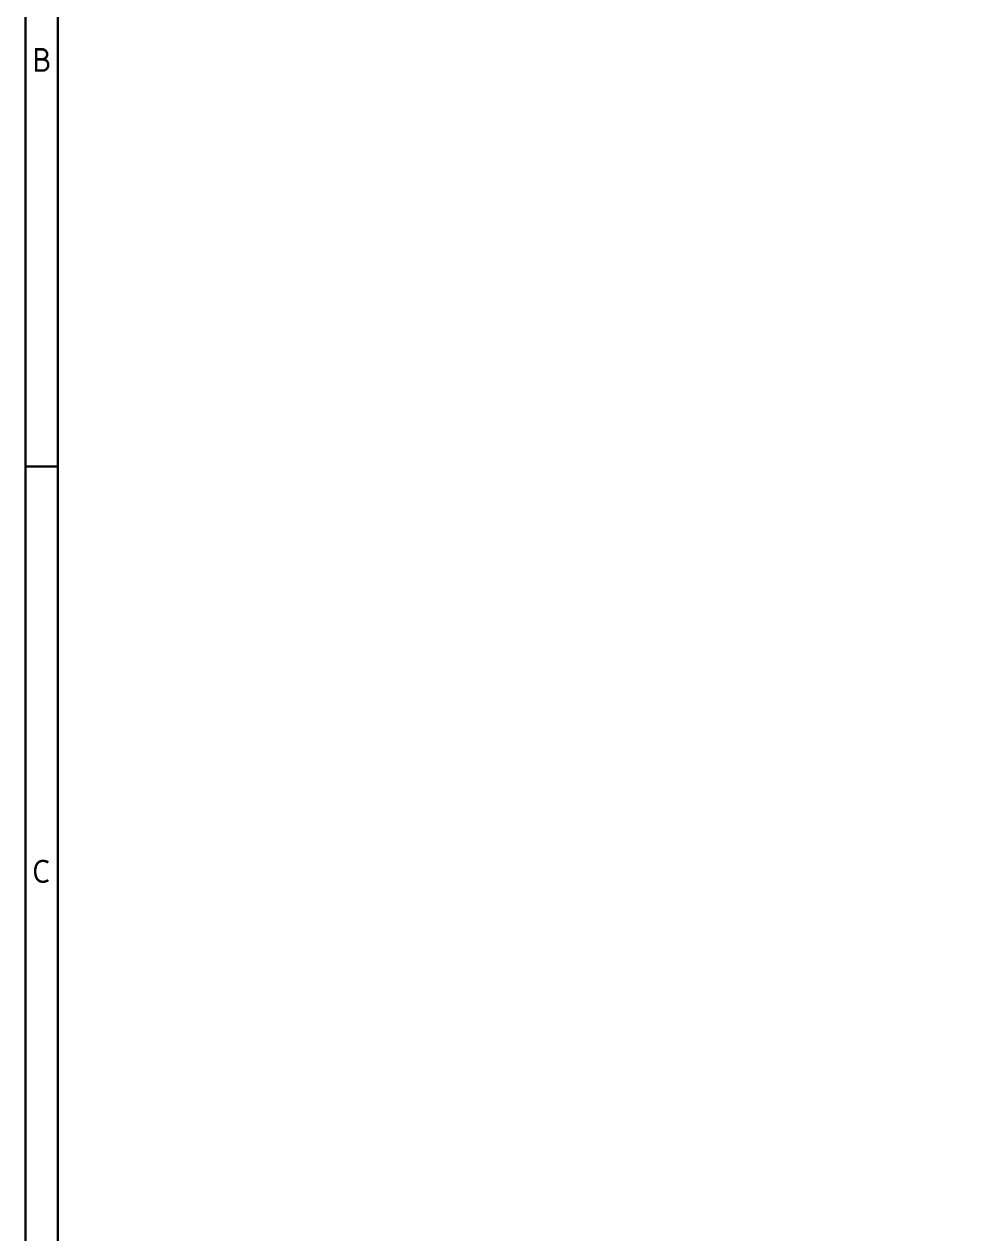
# Model space of a CAD drawing. Extents: x 0.4 to 7.9, y 0.4 to 11.3.
# Drawn here: x 0.391 to 2.701, y 5.503 to 8.437 of the extents above; entities that cross this region are included whole.
import ezdxf

# ---------------------------------------------------------------- set-up
doc = ezdxf.new("R2010")
doc.units = 0
doc.layers.get('0').update_dxf_attribs({"linetype": 'CONTINUOUS'})

msp = doc.modelspace()

# ---------------------------------------------------------------- linework, layer by layer
at = {"color": 0, "const_width": 0.005906}
for points in [[(0.393718, 11.3007), (7.87429, 11.3007), (7.87429, 0.395128), (0.393718, 0.395128), (0.393718, 11.3007)], [(0.472439, 11.222), (7.79557, 11.222), (7.79557, 0.473904), (0.472439, 0.473904), (0.472439, 11.222)]]:
    msp.add_lwpolyline(points, close=True, dxfattribs=at)
for points in [[(0.436686, 8.35167), (0.444011, 8.34924), (0.446397, 8.34685), (0.448893, 8.34196), (0.448893, 8.33464), (0.446397, 8.32975), (0.444011, 8.32736), (0.439074, 8.32487), (0.419596, 8.32487), (0.419596, 8.37603), (0.436686, 8.37603), (0.441624, 8.37364), (0.444011, 8.37115), (0.446397, 8.36632), (0.446397, 8.36143), (0.444011, 8.35656), (0.441624, 8.35417), (0.436686, 8.35167), (0.419596, 8.35167)], [(0.393718, 7.36376), (0.472385, 7.36376)], [(0.448893, 6.36122), (0.446397, 6.35883), (0.439074, 6.35633), (0.43419, 6.35633), (0.426921, 6.35883), (0.422092, 6.36367), (0.419596, 6.36854), (0.41721, 6.37836), (0.41721, 6.38564), (0.419596, 6.39535), (0.422092, 6.40022), (0.426921, 6.40517), (0.43419, 6.40756), (0.439074, 6.40756), (0.446397, 6.40517), (0.448893, 6.40267)]]:
    msp.add_lwpolyline(points, dxfattribs=at)

doc.saveas('drawing.dxf')
